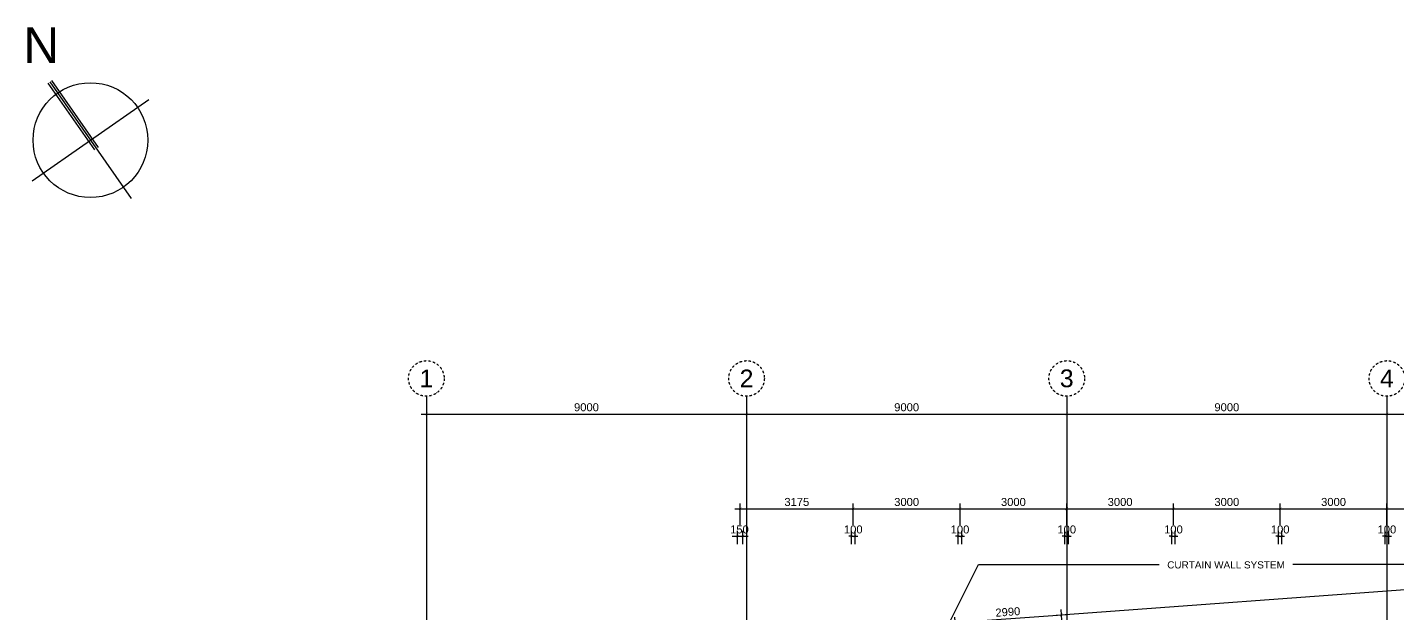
# Model space of a CAD drawing. Header units: millimetres. Extents: x -1214 to 71105, y 7230 to 56309.
# Drawn here: x -1214 to 37300, y 39846 to 56309 of the extents above; entities that cross this region are included whole.
import ezdxf

# ---------------------------------------------------------------- set-up
doc = ezdxf.new("R2010")
doc.units = ezdxf.units.MM
doc.header["$MEASUREMENT"] = 0
doc.linetypes.add('CENTERX2', pattern=[101.6, 63.5, -12.7, 12.7, -12.7])
doc.linetypes.add('DASHDOT', pattern=[25.4, 12.7, -6.35, 0, -6.35])
doc.layers.get('0').update_dxf_attribs({"color": 8})
doc.layers.get('Defpoints').update_dxf_attribs({"color": 8})
for name, color, linetype in [('DLN020__', 8, 'DASHDOT'), ('DLN051__', 8, 'Continuous'), ('GBP Dim', 8, 'Continuous'), ('GBP Text 200', 8, 'Continuous'), ('grid', 8, 'CENTERX2'), ('WALL-NEW', 8, 'Continuous')]:
    doc.layers.add(name, color=color, linetype=linetype)
doc.styles.add('BH', font='arial.ttf')
doc.styles.add('SWIS721LT450', font='swissl.ttf')
doc.dimstyles.new('200 GBP', dxfattribs={"dimscale": 1.5, "dimtxt": 150, "dimasz": 50, "dimexe": 100, "dimexo": 50, "dimgap": 50, "dimtad": 1, "dimdec": 0, "dimzin": 0, "dimdsep": 46, "dimtxsty": 'BH', "dimblk": 'ARCHTICK', "dimcen": 0.09, "dimdle": 100, "dimclrd": 9, "dimclre": 9, "dimclrt": 1, "dimadec": 0, "dimazin": 0, "dimtfac": 1, "dimtdec": 0, "dimtix": 1, "dimtmove": 2, "dimatfit": 3, "dimldrblk": 'ARCHTICK', "dimfxl": 300, "dimfxlon": 1, "dimtolj": 1, "dimtzin": 0, "dimarcsym": 0})
doc.dimstyles.get("Standard").update_dxf_attribs({"dimtxt": 0.18, "dimasz": 0.18, "dimexe": 0.18, "dimexo": 0.0625, "dimgap": 0.09, "dimtad": 0, "dimtih": 1, "dimtoh": 1, "dimdec": 4, "dimzin": 0, "dimdsep": 46, "dimtxsty": 'Standard', "dimcen": 0.09, "dimadec": 0, "dimazin": 0, "dimtfac": 1, "dimtdec": 4, "dimtofl": 0, "dimtmove": 0, "dimatfit": 3, "dimfxl": 1, "dimtolj": 1, "dimtzin": 0, "dimarcsym": 0})

# ---------------------------------------------------------------- blocks, each defined once
blk = doc.blocks.new('A$C65CE4B9A')
at = {"layer": 'DLN020__', "ltscale": 5}
for centre in [(-59000, 11000), (-50000, 11000), (-41000, 11000), (-32000, 11000)]:
    blk.add_circle(centre, 500, dxfattribs=at)
at = {"layer": 'grid', "ltscale": 200}
for p, q in [((-59000, 10500), (-59000, -20450)), ((-50000, 10500), (-50000, -20450)), ((-41000, 10500), (-41000, -20450)), ((-32000, 10500), (-32000, -20450))]:
    blk.add_line(p, q, dxfattribs=at)
at = {"layer": 'DLN020__', "ltscale": 5, "char_height": 500, "width": 746.16, "attachment_point": 5, "style": 'SWIS721LT450'}
for s, insert in [('1', (-59000, 11000)), ('2', (-50000, 11000)), ('3', (-41000, 11000)), ('4', (-32000, 11000))]:
    blk.add_mtext(s, dxfattribs=dict(at, insert=insert))
blk = doc.blocks.new('_ArchTick')
at = {"color": 0, "const_width": 0.1}
blk.add_lwpolyline([(0.5, 0.5), (-0.5, -0.5)], dxfattribs=at)
blk = doc.blocks.new('*D36')
at = {"layer": 'Defpoints', "color": 0, "transparency": 16777216}
for p in [(28000, 45950), (37000, 45950), (37000, 45450)]:
    blk.add_point(p, dxfattribs=at)
at = {"layer": 'GBP Dim', "color": 9, "lineweight": -2, "transparency": 16777216}
for p, q in [((28000, 45875), (28000, 45300)), ((37000, 45875), (37000, 45300)), ((27850, 45450), (37150, 45450))]:
    blk.add_line(p, q, dxfattribs=at)
at = {"layer": 'GBP Dim', "color": 9, "lineweight": -2, "transparency": 16777216, "xscale": 75, "yscale": 75, "zscale": 75, "rotation": 180}
blk.add_blockref('_ArchTick', (28000, 45450), dxfattribs=at)
at = {"layer": 'GBP Dim', "color": 9, "lineweight": -2, "transparency": 16777216, "xscale": 75, "yscale": 75, "zscale": 75}
blk.add_blockref('_ArchTick', (37000, 45450), dxfattribs=at)
at = {"layer": 'GBP Dim', "transparency": 16777216, "insert": (32500, 45640), "char_height": 225, "attachment_point": 5, "style": 'BH'}
blk.add_mtext('\\A1;9000', dxfattribs=at)
blk = doc.blocks.new('*D37')
at = {"layer": 'Defpoints', "color": 0, "transparency": 16777216}
for p in [(37000, 45950), (46000, 45950), (46000, 45450)]:
    blk.add_point(p, dxfattribs=at)
at = {"layer": 'GBP Dim', "color": 9, "lineweight": -2, "transparency": 16777216}
for p, q in [((37000, 45875), (37000, 45300)), ((46000, 45875), (46000, 45300)), ((36850, 45450), (46150, 45450))]:
    blk.add_line(p, q, dxfattribs=at)
at = {"layer": 'GBP Dim', "color": 9, "lineweight": -2, "transparency": 16777216, "xscale": 75, "yscale": 75, "zscale": 75, "rotation": 180}
blk.add_blockref('_ArchTick', (37000, 45450), dxfattribs=at)
at = {"layer": 'GBP Dim', "color": 9, "lineweight": -2, "transparency": 16777216, "xscale": 75, "yscale": 75, "zscale": 75}
blk.add_blockref('_ArchTick', (46000, 45450), dxfattribs=at)
at = {"layer": 'GBP Dim', "transparency": 16777216, "insert": (40974, 45640), "char_height": 225, "attachment_point": 5, "style": 'BH'}
blk.add_mtext('\\A1;9000', dxfattribs=at)
blk = doc.blocks.new('*D40')
at = {"layer": 'Defpoints', "color": 0, "transparency": 16777216}
for p in [(19000, 45950), (28000, 45950), (28000, 45450)]:
    blk.add_point(p, dxfattribs=at)
at = {"layer": 'GBP Dim', "color": 9, "lineweight": -2, "transparency": 16777216}
for p, q in [((19000, 45875), (19000, 45300)), ((28000, 45875), (28000, 45300)), ((18850, 45450), (28150, 45450))]:
    blk.add_line(p, q, dxfattribs=at)
at = {"layer": 'GBP Dim', "color": 9, "lineweight": -2, "transparency": 16777216, "xscale": 75, "yscale": 75, "zscale": 75, "rotation": 180}
blk.add_blockref('_ArchTick', (19000, 45450), dxfattribs=at)
at = {"layer": 'GBP Dim', "color": 9, "lineweight": -2, "transparency": 16777216, "xscale": 75, "yscale": 75, "zscale": 75}
blk.add_blockref('_ArchTick', (28000, 45450), dxfattribs=at)
at = {"layer": 'GBP Dim', "transparency": 16777216, "insert": (23500, 45640), "char_height": 225, "attachment_point": 5, "style": 'BH'}
blk.add_mtext('\\A1;9000', dxfattribs=at)
blk = doc.blocks.new('*D41')
at = {"layer": 'Defpoints', "color": 0, "transparency": 16777216}
for p in [(10000, 45950), (19000, 45950), (19000, 45450)]:
    blk.add_point(p, dxfattribs=at)
at = {"layer": 'GBP Dim', "color": 9, "lineweight": -2, "transparency": 16777216}
for p, q in [((10000, 45875), (10000, 45300)), ((19000, 45875), (19000, 45300)), ((9850, 45450), (19150, 45450))]:
    blk.add_line(p, q, dxfattribs=at)
at = {"layer": 'GBP Dim', "color": 9, "lineweight": -2, "transparency": 16777216, "xscale": 75, "yscale": 75, "zscale": 75, "rotation": 180}
blk.add_blockref('_ArchTick', (10000, 45450), dxfattribs=at)
at = {"layer": 'GBP Dim', "color": 9, "lineweight": -2, "transparency": 16777216, "xscale": 75, "yscale": 75, "zscale": 75}
blk.add_blockref('_ArchTick', (19000, 45450), dxfattribs=at)
at = {"layer": 'GBP Dim', "transparency": 16777216, "insert": (14500, 45640), "char_height": 225, "attachment_point": 5, "style": 'BH'}
blk.add_mtext('\\A1;9000', dxfattribs=at)
blk = doc.blocks.new('*D89')
at = {"layer": 'Defpoints', "color": 0, "transparency": 16777216}
for p in [(27850, 39812), (24963, 38288), (27945, 38507)]:
    blk.add_point(p, dxfattribs=at)
at = {"layer": 'GBP Dim', "color": 9, "lineweight": -2, "transparency": 16777216}
for p, q in [((24718, 39583), (27999, 39823)), ((24901, 39145), (24857, 39743)), ((27883, 39364), (27839, 39962))]:
    blk.add_line(p, q, dxfattribs=at)
at = {"layer": 'GBP Dim', "color": 9, "lineweight": -2, "transparency": 16777216, "xscale": 75, "yscale": 75, "zscale": 75}
for p, rotation in [((27850, 39812), 4.194182783265727), ((24868, 39594), 184.1941827832657)]:
    blk.add_blockref('_ArchTick', p, dxfattribs=dict(at, rotation=rotation))
at = {"layer": 'GBP Dim', "transparency": 16777216, "insert": (26345, 39892), "char_height": 225, "attachment_point": 5, "rotation": 4.1942, "style": 'BH'}
blk.add_mtext('\\A1;2990', dxfattribs=at)
blk = doc.blocks.new('*D90')
at = {"layer": 'Defpoints', "color": 0, "transparency": 16777216}
for p in [(48808, 41349), (48940, 39545), (27945, 38507)]:
    blk.add_point(p, dxfattribs=at)
at = {"layer": 'GBP Dim', "color": 9, "lineweight": -2, "transparency": 16777216}
for p, q in [((27700, 39801), (48958, 41360)), ((48841, 40901), (48797, 41499)), ((27883, 39364), (27839, 39962))]:
    blk.add_line(p, q, dxfattribs=at)
at = {"layer": 'GBP Dim', "color": 9, "lineweight": -2, "transparency": 16777216, "xscale": 75, "yscale": 75, "zscale": 75}
for p, rotation in [((48808, 41349), 4.194182783265727), ((27850, 39812), 184.1941827832657)]:
    blk.add_blockref('_ArchTick', p, dxfattribs=dict(at, rotation=rotation))
at = {"layer": 'GBP Dim', "transparency": 16777216, "insert": (38315, 40770), "char_height": 225, "attachment_point": 5, "rotation": 4.1942, "style": 'BH'}
blk.add_mtext('\\A1;21015', dxfattribs=at)
blk = doc.blocks.new('*D158')
at = {"layer": 'Defpoints', "color": 0, "transparency": 16777216}
for p in [(22000, 42790), (22000, 37921), (18825, 34550)]:
    blk.add_point(p, dxfattribs=at)
at = {"layer": 'GBP Dim', "color": 9, "lineweight": -2, "transparency": 16777216}
for p, q in [((18675, 42790), (22150, 42790)), ((18825, 42340), (18825, 42940)), ((22000, 42340), (22000, 42940))]:
    blk.add_line(p, q, dxfattribs=at)
at = {"layer": 'GBP Dim', "color": 9, "lineweight": -2, "transparency": 16777216, "xscale": 75, "yscale": 75, "zscale": 75, "rotation": 180}
blk.add_blockref('_ArchTick', (18825, 42790), dxfattribs=at)
at = {"layer": 'GBP Dim', "color": 9, "lineweight": -2, "transparency": 16777216, "xscale": 75, "yscale": 75, "zscale": 75}
blk.add_blockref('_ArchTick', (22000, 42790), dxfattribs=at)
at = {"layer": 'GBP Dim', "transparency": 16777216, "insert": (20413, 42980), "char_height": 225, "attachment_point": 5, "style": 'BH'}
blk.add_mtext('\\A1;3175', dxfattribs=at)
blk = doc.blocks.new('*D159')
at = {"layer": 'Defpoints', "color": 0, "transparency": 16777216}
for p in [(25000, 42790), (22000, 37921), (25000, 37639)]:
    blk.add_point(p, dxfattribs=at)
at = {"layer": 'GBP Dim', "color": 9, "lineweight": -2, "transparency": 16777216}
for p, q in [((21850, 42790), (25150, 42790)), ((22000, 42340), (22000, 42940)), ((25000, 42340), (25000, 42940))]:
    blk.add_line(p, q, dxfattribs=at)
at = {"layer": 'GBP Dim', "color": 9, "lineweight": -2, "transparency": 16777216, "xscale": 75, "yscale": 75, "zscale": 75, "rotation": 180}
blk.add_blockref('_ArchTick', (22000, 42790), dxfattribs=at)
at = {"layer": 'GBP Dim', "color": 9, "lineweight": -2, "transparency": 16777216, "xscale": 75, "yscale": 75, "zscale": 75}
blk.add_blockref('_ArchTick', (25000, 42790), dxfattribs=at)
at = {"layer": 'GBP Dim', "transparency": 16777216, "insert": (23500, 42980), "char_height": 225, "attachment_point": 5, "style": 'BH'}
blk.add_mtext('\\A1;3000', dxfattribs=at)
blk = doc.blocks.new('*D160')
at = {"layer": 'Defpoints', "color": 0, "transparency": 16777216}
for p in [(28000, 42790), (28000, 37859), (25000, 37639)]:
    blk.add_point(p, dxfattribs=at)
at = {"layer": 'GBP Dim', "color": 9, "lineweight": -2, "transparency": 16777216}
for p, q in [((24850, 42790), (28150, 42790)), ((25000, 42340), (25000, 42940)), ((28000, 42340), (28000, 42940))]:
    blk.add_line(p, q, dxfattribs=at)
at = {"layer": 'GBP Dim', "color": 9, "lineweight": -2, "transparency": 16777216, "xscale": 75, "yscale": 75, "zscale": 75, "rotation": 180}
blk.add_blockref('_ArchTick', (25000, 42790), dxfattribs=at)
at = {"layer": 'GBP Dim', "color": 9, "lineweight": -2, "transparency": 16777216, "xscale": 75, "yscale": 75, "zscale": 75}
blk.add_blockref('_ArchTick', (28000, 42790), dxfattribs=at)
at = {"layer": 'GBP Dim', "transparency": 16777216, "insert": (26500, 42980), "char_height": 225, "attachment_point": 5, "style": 'BH'}
blk.add_mtext('\\A1;3000', dxfattribs=at)
blk = doc.blocks.new('*D161')
at = {"layer": 'Defpoints', "color": 0, "transparency": 16777216}
for p in [(31000, 42790), (28000, 37859), (31000, 38079)]:
    blk.add_point(p, dxfattribs=at)
at = {"layer": 'GBP Dim', "color": 9, "lineweight": -2, "transparency": 16777216}
for p, q in [((27850, 42790), (31150, 42790)), ((28000, 42340), (28000, 42940)), ((31000, 42340), (31000, 42940))]:
    blk.add_line(p, q, dxfattribs=at)
at = {"layer": 'GBP Dim', "color": 9, "lineweight": -2, "transparency": 16777216, "xscale": 75, "yscale": 75, "zscale": 75, "rotation": 180}
blk.add_blockref('_ArchTick', (28000, 42790), dxfattribs=at)
at = {"layer": 'GBP Dim', "color": 9, "lineweight": -2, "transparency": 16777216, "xscale": 75, "yscale": 75, "zscale": 75}
blk.add_blockref('_ArchTick', (31000, 42790), dxfattribs=at)
at = {"layer": 'GBP Dim', "transparency": 16777216, "insert": (29500, 42980), "char_height": 225, "attachment_point": 5, "style": 'BH'}
blk.add_mtext('\\A1;3000', dxfattribs=at)
blk = doc.blocks.new('*D162')
at = {"layer": 'Defpoints', "color": 0, "transparency": 16777216}
for p in [(34000, 42790), (34000, 38299), (31000, 38079)]:
    blk.add_point(p, dxfattribs=at)
at = {"layer": 'GBP Dim', "color": 9, "lineweight": -2, "transparency": 16777216}
for p, q in [((30850, 42790), (34150, 42790)), ((31000, 42340), (31000, 42940)), ((34000, 42340), (34000, 42940))]:
    blk.add_line(p, q, dxfattribs=at)
at = {"layer": 'GBP Dim', "color": 9, "lineweight": -2, "transparency": 16777216, "xscale": 75, "yscale": 75, "zscale": 75, "rotation": 180}
blk.add_blockref('_ArchTick', (31000, 42790), dxfattribs=at)
at = {"layer": 'GBP Dim', "color": 9, "lineweight": -2, "transparency": 16777216, "xscale": 75, "yscale": 75, "zscale": 75}
blk.add_blockref('_ArchTick', (34000, 42790), dxfattribs=at)
at = {"layer": 'GBP Dim', "transparency": 16777216, "insert": (32500, 42980), "char_height": 225, "attachment_point": 5, "style": 'BH'}
blk.add_mtext('\\A1;3000', dxfattribs=at)
blk = doc.blocks.new('*D163')
at = {"layer": 'Defpoints', "color": 0, "transparency": 16777216}
for p in [(37000, 42790), (37000, 38519), (34000, 38299)]:
    blk.add_point(p, dxfattribs=at)
at = {"layer": 'GBP Dim', "color": 9, "lineweight": -2, "transparency": 16777216}
for p, q in [((33850, 42790), (37150, 42790)), ((34000, 42340), (34000, 42940)), ((37000, 42340), (37000, 42940))]:
    blk.add_line(p, q, dxfattribs=at)
at = {"layer": 'GBP Dim', "color": 9, "lineweight": -2, "transparency": 16777216, "xscale": 75, "yscale": 75, "zscale": 75, "rotation": 180}
blk.add_blockref('_ArchTick', (34000, 42790), dxfattribs=at)
at = {"layer": 'GBP Dim', "color": 9, "lineweight": -2, "transparency": 16777216, "xscale": 75, "yscale": 75, "zscale": 75}
blk.add_blockref('_ArchTick', (37000, 42790), dxfattribs=at)
at = {"layer": 'GBP Dim', "transparency": 16777216, "insert": (35500, 42980), "char_height": 225, "attachment_point": 5, "style": 'BH'}
blk.add_mtext('\\A1;3000', dxfattribs=at)
blk = doc.blocks.new('*D164')
at = {"layer": 'Defpoints', "color": 0, "transparency": 16777216}
for p in [(40000, 42790), (37000, 38519), (40000, 38739)]:
    blk.add_point(p, dxfattribs=at)
at = {"layer": 'GBP Dim', "color": 9, "lineweight": -2, "transparency": 16777216}
for p, q in [((36850, 42790), (40150, 42790)), ((37000, 42340), (37000, 42940)), ((40000, 42340), (40000, 42940))]:
    blk.add_line(p, q, dxfattribs=at)
at = {"layer": 'GBP Dim', "color": 9, "lineweight": -2, "transparency": 16777216, "xscale": 75, "yscale": 75, "zscale": 75, "rotation": 180}
blk.add_blockref('_ArchTick', (37000, 42790), dxfattribs=at)
at = {"layer": 'GBP Dim', "color": 9, "lineweight": -2, "transparency": 16777216, "xscale": 75, "yscale": 75, "zscale": 75}
blk.add_blockref('_ArchTick', (40000, 42790), dxfattribs=at)
at = {"layer": 'GBP Dim', "transparency": 16777216, "insert": (38500, 42980), "char_height": 225, "attachment_point": 5, "style": 'BH'}
blk.add_mtext('\\A1;3000', dxfattribs=at)
blk = doc.blocks.new('*D211')
at = {"layer": 'Defpoints', "color": 0, "transparency": 16777216}
for p in [(37050, 42024), (36950, 41042, 0), (37050, 41042, 0)]:
    blk.add_point(p, dxfattribs=at)
at = {"layer": 'GBP Dim', "color": 9, "lineweight": -2, "transparency": 16777216}
for p, q in [((36950, 42024), (36875, 42024)), ((36950, 41799), (36950, 42174)), ((36950, 42024), (37050, 42024)), ((37050, 41799), (37050, 42174)), ((37050, 42024), (37125, 42024))]:
    blk.add_line(p, q, dxfattribs=at)
at = {"layer": 'GBP Dim', "color": 9, "lineweight": -2, "transparency": 16777216, "xscale": 75, "yscale": 75, "zscale": 75}
blk.add_blockref('_ArchTick', (36950, 42024), dxfattribs=at)
at = {"layer": 'GBP Dim', "color": 9, "lineweight": -2, "transparency": 16777216, "xscale": 75, "yscale": 75, "zscale": 75, "rotation": 180}
blk.add_blockref('_ArchTick', (37050, 42024), dxfattribs=at)
at = {"layer": 'GBP Dim', "transparency": 16777216, "insert": (37000, 42208), "char_height": 225, "attachment_point": 5, "style": 'BH'}
blk.add_mtext('\\A1;100', dxfattribs=at)
blk = doc.blocks.new('*D212')
at = {"layer": 'Defpoints', "color": 0, "transparency": 16777216}
for p in [(34050, 42024), (33950, 41042, 0), (34050, 41042, 0)]:
    blk.add_point(p, dxfattribs=at)
at = {"layer": 'GBP Dim', "color": 9, "lineweight": -2, "transparency": 16777216}
for p, q in [((33950, 42024), (33875, 42024)), ((33950, 41799), (33950, 42174)), ((33950, 42024), (34050, 42024)), ((34050, 41799), (34050, 42174)), ((34050, 42024), (34125, 42024))]:
    blk.add_line(p, q, dxfattribs=at)
at = {"layer": 'GBP Dim', "color": 9, "lineweight": -2, "transparency": 16777216, "xscale": 75, "yscale": 75, "zscale": 75}
blk.add_blockref('_ArchTick', (33950, 42024), dxfattribs=at)
at = {"layer": 'GBP Dim', "color": 9, "lineweight": -2, "transparency": 16777216, "xscale": 75, "yscale": 75, "zscale": 75, "rotation": 180}
blk.add_blockref('_ArchTick', (34050, 42024), dxfattribs=at)
at = {"layer": 'GBP Dim', "transparency": 16777216, "insert": (34000, 42208), "char_height": 225, "attachment_point": 5, "style": 'BH'}
blk.add_mtext('\\A1;100', dxfattribs=at)
blk = doc.blocks.new('*D213')
at = {"layer": 'Defpoints', "color": 0, "transparency": 16777216}
for p in [(31050, 42024), (30950, 41042, 0), (31050, 41042, 0)]:
    blk.add_point(p, dxfattribs=at)
at = {"layer": 'GBP Dim', "color": 9, "lineweight": -2, "transparency": 16777216}
for p, q in [((30950, 42024), (30875, 42024)), ((30950, 41799), (30950, 42174)), ((30950, 42024), (31050, 42024)), ((31050, 41799), (31050, 42174)), ((31050, 42024), (31125, 42024))]:
    blk.add_line(p, q, dxfattribs=at)
at = {"layer": 'GBP Dim', "color": 9, "lineweight": -2, "transparency": 16777216, "xscale": 75, "yscale": 75, "zscale": 75}
blk.add_blockref('_ArchTick', (30950, 42024), dxfattribs=at)
at = {"layer": 'GBP Dim', "color": 9, "lineweight": -2, "transparency": 16777216, "xscale": 75, "yscale": 75, "zscale": 75, "rotation": 180}
blk.add_blockref('_ArchTick', (31050, 42024), dxfattribs=at)
at = {"layer": 'GBP Dim', "transparency": 16777216, "insert": (31000, 42208), "char_height": 225, "attachment_point": 5, "style": 'BH'}
blk.add_mtext('\\A1;100', dxfattribs=at)
blk = doc.blocks.new('*D214')
at = {"layer": 'Defpoints', "color": 0, "transparency": 16777216}
for p in [(28050, 42024), (27950, 41042, 0), (28050, 41042, 0)]:
    blk.add_point(p, dxfattribs=at)
at = {"layer": 'GBP Dim', "color": 9, "lineweight": -2, "transparency": 16777216}
for p, q in [((27950, 42024), (27875, 42024)), ((27950, 41799), (27950, 42174)), ((27950, 42024), (28050, 42024)), ((28050, 41799), (28050, 42174)), ((28050, 42024), (28125, 42024))]:
    blk.add_line(p, q, dxfattribs=at)
at = {"layer": 'GBP Dim', "color": 9, "lineweight": -2, "transparency": 16777216, "xscale": 75, "yscale": 75, "zscale": 75}
blk.add_blockref('_ArchTick', (27950, 42024), dxfattribs=at)
at = {"layer": 'GBP Dim', "color": 9, "lineweight": -2, "transparency": 16777216, "xscale": 75, "yscale": 75, "zscale": 75, "rotation": 180}
blk.add_blockref('_ArchTick', (28050, 42024), dxfattribs=at)
at = {"layer": 'GBP Dim', "transparency": 16777216, "insert": (28000, 42208), "char_height": 225, "attachment_point": 5, "style": 'BH'}
blk.add_mtext('\\A1;100', dxfattribs=at)
blk = doc.blocks.new('*D215')
at = {"layer": 'Defpoints', "color": 0, "transparency": 16777216}
for p in [(25050, 42024), (24950, 41042, 0), (25050, 41042, 0)]:
    blk.add_point(p, dxfattribs=at)
at = {"layer": 'GBP Dim', "color": 9, "lineweight": -2, "transparency": 16777216}
for p, q in [((24950, 42024), (24875, 42024)), ((24950, 41799), (24950, 42174)), ((24950, 42024), (25050, 42024)), ((25050, 41799), (25050, 42174)), ((25050, 42024), (25125, 42024))]:
    blk.add_line(p, q, dxfattribs=at)
at = {"layer": 'GBP Dim', "color": 9, "lineweight": -2, "transparency": 16777216, "xscale": 75, "yscale": 75, "zscale": 75}
blk.add_blockref('_ArchTick', (24950, 42024), dxfattribs=at)
at = {"layer": 'GBP Dim', "color": 9, "lineweight": -2, "transparency": 16777216, "xscale": 75, "yscale": 75, "zscale": 75, "rotation": 180}
blk.add_blockref('_ArchTick', (25050, 42024), dxfattribs=at)
at = {"layer": 'GBP Dim', "transparency": 16777216, "insert": (25000, 42208), "char_height": 225, "attachment_point": 5, "style": 'BH'}
blk.add_mtext('\\A1;100', dxfattribs=at)
blk = doc.blocks.new('*D216')
at = {"layer": 'Defpoints', "color": 0, "transparency": 16777216}
for p in [(22050, 42024), (21950, 41042, 0), (22050, 41042, 0)]:
    blk.add_point(p, dxfattribs=at)
at = {"layer": 'GBP Dim', "color": 9, "lineweight": -2, "transparency": 16777216}
for p, q in [((21950, 42024), (21875, 42024)), ((21950, 41799), (21950, 42174)), ((21950, 42024), (22050, 42024)), ((22050, 41799), (22050, 42174)), ((22050, 42024), (22125, 42024))]:
    blk.add_line(p, q, dxfattribs=at)
at = {"layer": 'GBP Dim', "color": 9, "lineweight": -2, "transparency": 16777216, "xscale": 75, "yscale": 75, "zscale": 75}
blk.add_blockref('_ArchTick', (21950, 42024), dxfattribs=at)
at = {"layer": 'GBP Dim', "color": 9, "lineweight": -2, "transparency": 16777216, "xscale": 75, "yscale": 75, "zscale": 75, "rotation": 180}
blk.add_blockref('_ArchTick', (22050, 42024), dxfattribs=at)
at = {"layer": 'GBP Dim', "transparency": 16777216, "insert": (22000, 42208), "char_height": 225, "attachment_point": 5, "style": 'BH'}
blk.add_mtext('\\A1;100', dxfattribs=at)
blk = doc.blocks.new('*D217')
at = {"layer": 'Defpoints', "color": 0, "transparency": 16777216}
for p in [(18900, 42024), (18750, 41042, 0), (18900, 41042)]:
    blk.add_point(p, dxfattribs=at)
at = {"layer": 'GBP Dim', "color": 9, "lineweight": -2, "transparency": 16777216}
for p, q in [((18600, 42024), (19050, 42024)), ((18750, 41799), (18750, 42174)), ((18900, 41799), (18900, 42174))]:
    blk.add_line(p, q, dxfattribs=at)
at = {"layer": 'GBP Dim', "color": 9, "lineweight": -2, "transparency": 16777216, "xscale": 75, "yscale": 75, "zscale": 75, "rotation": 180}
blk.add_blockref('_ArchTick', (18750, 42024), dxfattribs=at)
at = {"layer": 'GBP Dim', "color": 9, "lineweight": -2, "transparency": 16777216, "xscale": 75, "yscale": 75, "zscale": 75}
blk.add_blockref('_ArchTick', (18900, 42024), dxfattribs=at)
at = {"layer": 'GBP Dim', "transparency": 16777216, "insert": (18800, 42208), "char_height": 225, "attachment_point": 5, "style": 'BH'}
blk.add_mtext('\\A1;150', dxfattribs=at)

msp = doc.modelspace()

# ---------------------------------------------------------------- linework, layer by layer
at = {"layer": 'DLN051__'}
for p, q in [((-635.7, 54746.9), (674.3, 52867.2)), ((-635.7, 54746.9), (674.3, 52867.2)), ((-584.5, 54782.6), (1700, 51504.8)), ((-584.5, 54782.6), (1700, 51504.8)), ((-533.2, 54818.4), (776.9, 52938.7)), ((-533.2, 54818.4), (776.9, 52938.7)), ((-1081.2, 52001.4), (2196.7, 54286)), ((-1081.2, 52001.4), (2196.7, 54286))]:
    msp.add_line(p, q, dxfattribs=at)
msp.add_circle((557.8, 53143.7), 1612.6, dxfattribs=at)
msp.add_circle((557.8, 53143.7), 1612.6, dxfattribs=at)

# ---------------------------------------------------------------- block references
at = {"layer": 'WALL-NEW'}
msp.add_blockref('A$C65CE4B9A', (69000, 35449.9), dxfattribs=at)

# ---------------------------------------------------------------- texts
at = {"layer": 'DLN051__', "style": 'BH'}
msp.add_text('N', height=1000, rotation=360, dxfattribs=at).set_placement((-1328.8, 55309.3))
at = {"layer": 'GBP Text 200', "style": 'BH'}
msp.add_text('CURTAIN WALL SYSTEM ', height=200, dxfattribs=at).set_placement((30824.8, 41114.1))

# ---------------------------------------------------------------- dimensions: what is measured, and where the dimension line sits
at = {"layer": 'GBP Dim'}
for base, p1, p2, override, picture, middle in [((19000, 45449.9), (10000, 45949.9), (19000, 45949.9), {"dimasz": 50, "dimclrt": 256, "dimfxl": 300, "dimfxlon": 1}, '*D41', (14500, 45639.8)), ((28000, 45449.9), (19000, 45949.9), (28000, 45949.9), {"dimasz": 50, "dimclrt": 256, "dimfxl": 300, "dimfxlon": 1}, '*D40', (23500, 45639.8)), ((37000, 45449.9), (28000, 45949.9), (37000, 45949.9), {"dimasz": 50, "dimclrt": 256, "dimfxl": 300, "dimfxlon": 1}, '*D36', (32500, 45639.8)), ((22000, 42790.4), (18825.4, 34550), (22000, 37921), {"dimclrt": 256, "dimfxl": 300, "dimfxlon": 1}, '*D158', (20412.7, 42980.4)), ((25000, 42790.4), (22000, 37921), (25000, 37639.3), {"dimclrt": 256, "dimfxl": 300, "dimfxlon": 1}, '*D159', (23500, 42980.4)), ((28000, 42790.4), (25000, 37639.3), (28000, 37859.3), {"dimclrt": 256, "dimfxl": 300, "dimfxlon": 1}, '*D160', (26500, 42980.4)), ((30999.6, 42790.4), (28000, 37859.3), (30999.6, 38079.3), {"dimclrt": 256, "dimfxl": 300, "dimfxlon": 1}, '*D161', (29499.8, 42980.4)), ((34000, 42790.4), (30999.6, 38079.3), (34000, 38299.3), {"dimclrt": 256, "dimfxl": 300, "dimfxlon": 1}, '*D162', (32499.8, 42980.4)), ((37000, 42790.4), (34000, 38299.2), (37000, 38519.3), {"dimclrt": 256, "dimfxl": 300, "dimfxlon": 1}, '*D163', (35500, 42980.4)), ((40000, 42790.4), (37000, 38519.3), (40000, 38739.2), {"dimclrt": 256, "dimfxl": 300, "dimfxlon": 1}, '*D164', (38500, 42980.4))]:
    dim = msp.add_linear_dim(base=base, p1=p1, p2=p2, dimstyle='200 GBP', override=override, dxfattribs=at)
    dim.commit()
    dim.dimension.update_dxf_attribs({"geometry": picture, "text_midpoint": middle})
for base, p1, p2, override, picture, middle in [((46000, 45449.9), (37000, 45949.9), (46000, 45949.9), {"dimasz": 50, "dimclrt": 256, "dimfxl": 300, "dimfxlon": 1}, '*D37', (40974.2, 45639.8)), ((18900.1, 42024.5), (18750, 41042.5, 0), (18900.1, 41042.5), {"dimclrt": 256, "dimfxl": 150}, '*D217', (18800, 42208)), ((22050, 42024.5), (21950, 41042.5, 0), (22050, 41042.5, 0), {"dimclrt": 256, "dimfxl": 150}, '*D216', (22000, 42208)), ((25050, 42024.5), (24950, 41042.5, 0), (25050, 41042.5, 0), {"dimclrt": 256, "dimfxl": 150}, '*D215', (25000, 42208)), ((28050, 42024.5), (27950, 41042.5, 0), (28050, 41042.5, 0), {"dimclrt": 256, "dimfxl": 150}, '*D214', (28000, 42208)), ((31049.6, 42024.5), (30949.6, 41042.5, 0), (31049.6, 41042.5, 0), {"dimclrt": 256, "dimfxl": 150}, '*D213', (30999.6, 42208)), ((34050, 42024.5), (33950, 41042.5, 0), (34050, 41042.5, 0), {"dimclrt": 256, "dimfxl": 150}, '*D212', (34000, 42208)), ((37050, 42024.5), (36950, 41042.5, 0), (37050, 41042.5, 0), {"dimclrt": 256, "dimfxl": 150}, '*D211', (37000, 42208))]:
    dim = msp.add_linear_dim(base=base, p1=p1, p2=p2, dimstyle='200 GBP', override=override, dxfattribs=at)
    dim.commit()
    dim.dimension.update_dxf_attribs({"geometry": picture, "text_midpoint": middle, "dimtype": 160})
for base, p1, p2, picture, middle in [((48808.1, 41349.4), (27945.4, 38507.1), (48940.4, 39545.5), '*D90', (38315, 40770.3)), ((27849.6, 39812.4), (24963.4, 38288.4), (27945.4, 38507.1), '*D89', (26344.8, 39892.4))]:
    dim = msp.add_linear_dim(base=base, p1=p1, p2=p2, angle=4.19418, dimstyle='200 GBP', override={"dimclrt": 256}, dxfattribs=at)
    dim.commit()
    dim.dimension.update_dxf_attribs({"geometry": picture, "text_midpoint": middle})

# ---------------------------------------------------------------- leaders
at = {"layer": 'GBP Text 200'}
for points in [[(23792.5, 37791.3), (25519.6, 41227.6), (30594.4, 41227.6)], [(41698.3, 39104.5), (39938.1, 41227.6), (34353.8, 41227.6)]]:
    msp.add_leader(points, dimstyle='Standard', override={"dimscale": 2, "dimtxt": 200, "dimasz": 125, "dimexe": 166.67, "dimexo": 100, "dimgap": 100, "dimtih": 0, "dimtoh": 0, "dimdec": 0, "dimrnd": 5.001, "dimtxsty": 'BH', "dimdle": 166.666667, "dimclrd": 9, "dimclre": 9, "dimclrt": 1, "dimtdec": 0, "dimtix": 1, "dimtofl": 1, "dimtmove": 2, "dimfxl": 50}, dxfattribs=at)

doc.saveas('drawing.dxf')
